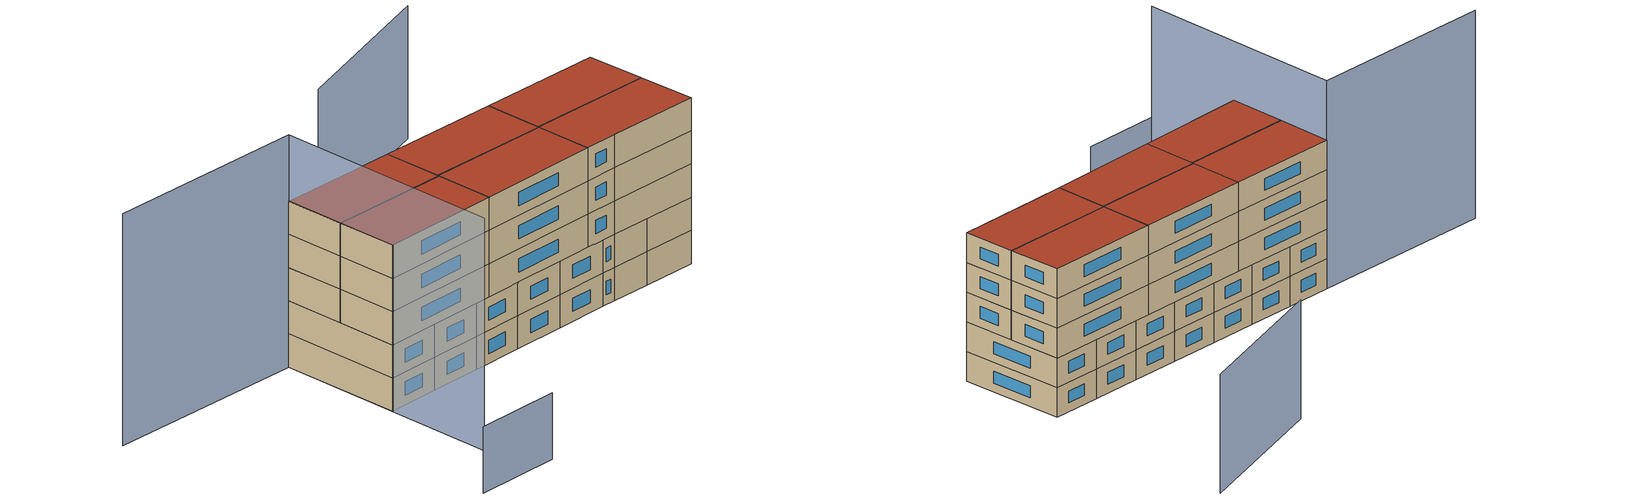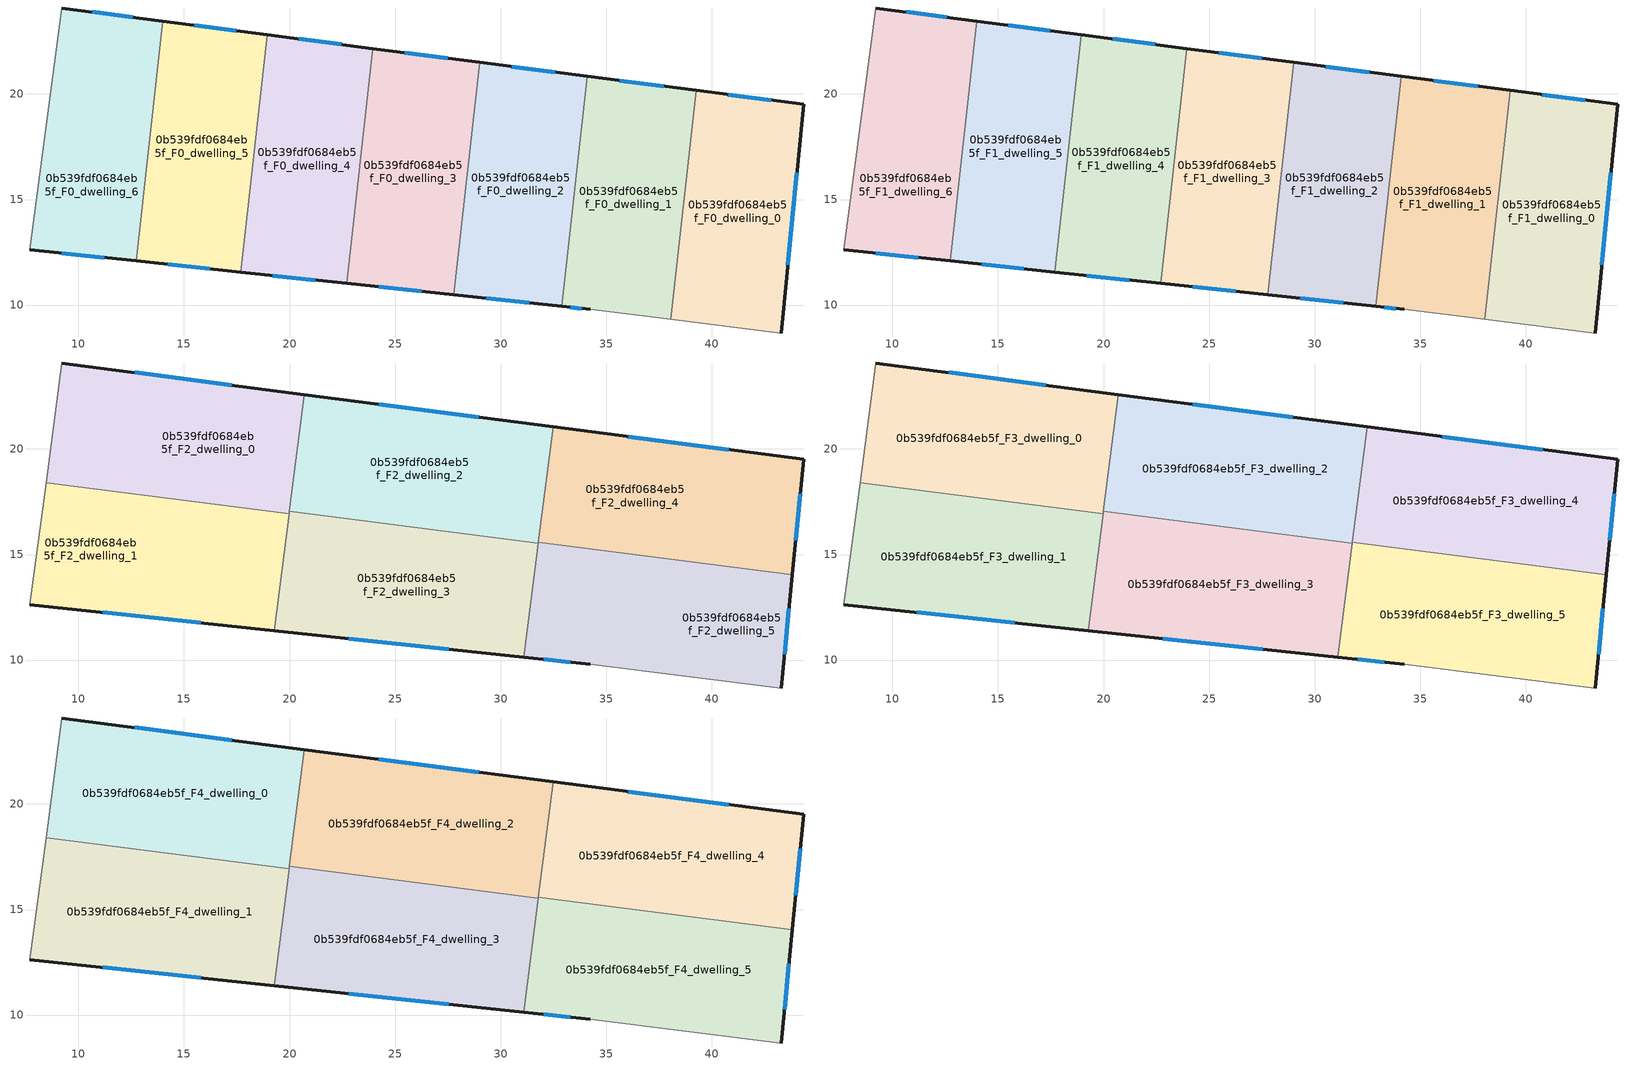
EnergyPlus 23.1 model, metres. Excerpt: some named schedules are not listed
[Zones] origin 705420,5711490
0b539fdf0684eb5f_F0_dwelling_0
 floor ground (EU_floor_Construction): 44.34,19.51 43.28,8.68 38.05,9.32 39.25,20.17 z0
 wall outside (EU_wall_Construction): 43.28,8.68 44.34,19.51 39.25,20.17 z0:3
 wall to 0b539fdf0684eb5f_F0_dwelling_1 (EU_wall_Construction): 39.25,20.17 38.05,9.32 z0:3
 wall adiabatic (EU_wall_Construction): 38.05,9.32 43.28,8.68 z0:3
 window (EU_Window_Construction): 42.82,19.71 40.78,19.97 / 43.6,11.92 44.03,16.27 z0.9:2.1
0b539fdf0684eb5f_F0_dwelling_1
 floor ground (EU_floor_Construction): 39.25,20.17 38.05,9.32 34.24,9.79 32.89,9.94 34.1,20.83 z0
 wall outside (EU_wall_Construction): 32.89,9.94 34.24,9.79 / 39.25,20.17 34.1,20.83 z0:3
 wall to 0b539fdf0684eb5f_F0_dwelling_2 (EU_wall_Construction): 34.1,20.83 32.89,9.94 z0:3
 wall adiabatic (EU_wall_Construction): 34.24,9.79 38.05,9.32 z0:3
 window (EU_Window_Construction): 33.3,9.89 33.84,9.84 / 37.71,20.37 35.64,20.64 z0.9:2.1
0b539fdf0684eb5f_F0_dwelling_2
 floor ground (EU_floor_Construction): 34.1,20.83 32.89,9.94 27.78,10.48 29,21.5 z0
 wall outside (EU_wall_Construction): 34.1,20.83 29,21.5 / 27.78,10.48 32.89,9.94 z0:3
 wall to 0b539fdf0684eb5f_F0_dwelling_3 (EU_wall_Construction): 29,21.5 27.78,10.48 z0:3
 window (EU_Window_Construction): 32.58,21.03 30.53,21.3 / 29.31,10.32 31.36,10.1 z0.9:2.1
0b539fdf0684eb5f_F0_dwelling_3
 floor ground (EU_floor_Construction): 29,21.5 27.78,10.48 22.71,11.02 23.94,22.15 z0
 wall outside (EU_wall_Construction): 22.71,11.02 27.78,10.48 / 29,21.5 23.94,22.15 z0:3
 wall to 0b539fdf0684eb5f_F0_dwelling_4 (EU_wall_Construction): 23.94,22.15 22.71,11.02 z0:3
 window (EU_Window_Construction): 24.23,10.86 26.26,10.64 / 27.49,21.69 25.46,21.95 z0.9:2.1
0b539fdf0684eb5f_F0_dwelling_4
 floor ground (EU_floor_Construction): 23.94,22.15 22.71,11.02 17.7,11.56 18.94,22.8 z0
 wall outside (EU_wall_Construction): 23.94,22.15 18.94,22.8 / 17.7,11.56 22.71,11.02 z0:3
 wall to 0b539fdf0684eb5f_F0_dwelling_5 (EU_wall_Construction): 18.94,22.8 17.7,11.56 z0:3
 window (EU_Window_Construction): 22.45,22.34 20.44,22.61 / 19.2,11.4 21.21,11.18 z0.9:2.1
0b539fdf0684eb5f_F0_dwelling_5
 floor ground (EU_floor_Construction): 18.94,22.8 17.7,11.56 12.74,12.09 14,23.45 z0
 wall outside (EU_wall_Construction): 18.94,22.8 14,23.45 / 12.74,12.09 17.7,11.56 z0:3
 wall to 0b539fdf0684eb5f_F0_dwelling_6 (EU_wall_Construction): 14,23.45 12.74,12.09 z0:3
 window (EU_Window_Construction): 17.46,22.99 15.48,23.25 / 14.22,11.93 16.21,11.72 z0.9:2.1
0b539fdf0684eb5f_F0_dwelling_6
 floor ground (EU_floor_Construction): 14,23.45 12.74,12.09 7.7,12.63 9.22,24.07 z0
 wall outside (EU_wall_Construction): 14,23.45 9.22,24.07 / 7.7,12.63 12.74,12.09 z0:3
 wall adiabatic (EU_wall_Construction): 9.22,24.07 7.7,12.63 z0:3
 window (EU_Window_Construction): 12.57,23.63 10.65,23.88 / 9.21,12.47 11.23,12.25 z0.9:2.1
0b539fdf0684eb5f_F1_dwelling_0
 floor to 0b539fdf0684eb5f_F0_dwelling_0 (EU_floor_Construction): 44.34,19.51 43.28,8.68 38.05,9.32 39.25,20.17 z3
 wall outside (EU_wall_Construction): 43.28,8.68 44.34,19.51 39.25,20.17 z3:6
 wall to 0b539fdf0684eb5f_F1_dwelling_1 (EU_wall_Construction): 39.25,20.17 38.05,9.32 z3:6
 wall adiabatic (EU_wall_Construction): 38.05,9.32 43.28,8.68 z3:6
 window (EU_Window_Construction): 42.82,19.71 40.78,19.97 / 43.6,11.92 44.03,16.27 z3.9:5.1
0b539fdf0684eb5f_F1_dwelling_1
 floor to 0b539fdf0684eb5f_F0_dwelling_1 (EU_floor_Construction): 39.25,20.17 38.05,9.32 34.24,9.79 32.89,9.94 34.1,20.83 z3
 wall outside (EU_wall_Construction): 32.89,9.94 34.24,9.79 / 39.25,20.17 34.1,20.83 z3:6
 wall to 0b539fdf0684eb5f_F1_dwelling_2 (EU_wall_Construction): 34.1,20.83 32.89,9.94 z3:6
 wall adiabatic (EU_wall_Construction): 34.24,9.79 38.05,9.32 z3:6
 window (EU_Window_Construction): 33.3,9.89 33.84,9.84 / 37.71,20.37 35.64,20.64 z3.9:5.1
0b539fdf0684eb5f_F1_dwelling_2
 floor to 0b539fdf0684eb5f_F0_dwelling_2 (EU_floor_Construction): 34.1,20.83 32.89,9.94 27.78,10.48 29,21.5 z3
 wall outside (EU_wall_Construction): 34.1,20.83 29,21.5 / 27.78,10.48 32.89,9.94 z3:6
 wall to 0b539fdf0684eb5f_F1_dwelling_3 (EU_wall_Construction): 29,21.5 27.78,10.48 z3:6
 window (EU_Window_Construction): 32.58,21.03 30.53,21.3 / 29.31,10.32 31.36,10.1 z3.9:5.1
0b539fdf0684eb5f_F1_dwelling_3
 floor to 0b539fdf0684eb5f_F0_dwelling_3 (EU_floor_Construction): 29,21.5 27.78,10.48 22.71,11.02 23.94,22.15 z3
 wall outside (EU_wall_Construction): 22.71,11.02 27.78,10.48 / 29,21.5 23.94,22.15 z3:6
 wall to 0b539fdf0684eb5f_F1_dwelling_4 (EU_wall_Construction): 23.94,22.15 22.71,11.02 z3:6
 window (EU_Window_Construction): 24.23,10.86 26.26,10.64 / 27.49,21.69 25.46,21.95 z3.9:5.1
0b539fdf0684eb5f_F1_dwelling_4
 floor to 0b539fdf0684eb5f_F0_dwelling_4 (EU_floor_Construction): 23.94,22.15 22.71,11.02 17.7,11.56 18.94,22.8 z3
 wall outside (EU_wall_Construction): 23.94,22.15 18.94,22.8 / 17.7,11.56 22.71,11.02 z3:6
 wall to 0b539fdf0684eb5f_F1_dwelling_5 (EU_wall_Construction): 18.94,22.8 17.7,11.56 z3:6
 window (EU_Window_Construction): 22.45,22.34 20.44,22.61 / 19.2,11.4 21.21,11.18 z3.9:5.1
0b539fdf0684eb5f_F1_dwelling_5
 floor to 0b539fdf0684eb5f_F0_dwelling_5 (EU_floor_Construction): 18.94,22.8 17.7,11.56 12.74,12.09 14,23.45 z3
 wall outside (EU_wall_Construction): 18.94,22.8 14,23.45 / 12.74,12.09 17.7,11.56 z3:6
 wall to 0b539fdf0684eb5f_F1_dwelling_6 (EU_wall_Construction): 14,23.45 12.74,12.09 z3:6
 window (EU_Window_Construction): 17.46,22.99 15.48,23.25 / 14.22,11.93 16.21,11.72 z3.9:5.1
0b539fdf0684eb5f_F1_dwelling_6
 floor to 0b539fdf0684eb5f_F0_dwelling_6 (EU_floor_Construction): 14,23.45 12.74,12.09 7.7,12.63 9.22,24.07 z3
 wall outside (EU_wall_Construction): 14,23.45 9.22,24.07 / 7.7,12.63 12.74,12.09 z3:6
 wall adiabatic (EU_wall_Construction): 9.22,24.07 7.7,12.63 z3:6
 window (EU_Window_Construction): 12.57,23.63 10.65,23.88 / 9.21,12.47 11.23,12.25 z3.9:5.1
0b539fdf0684eb5f_F2_dwelling_0
 floor to 0b539fdf0684eb5f_F1_dwelling_5 (EU_floor_Construction): 18.94,22.8 18.32,17.13 13.37,17.77 14,23.45 z6
 floor to 0b539fdf0684eb5f_F1_dwelling_6 (EU_floor_Construction): 14,23.45 13.37,17.77 8.47,18.4 9.22,24.07 z6
 floor to 0b539fdf0684eb5f_F1_dwelling_4 (EU_floor_Construction): 20.7,22.57 19.98,16.92 18.32,17.13 18.94,22.8 z6
 wall outside (EU_wall_Construction): 20.7,22.57 9.22,24.07 z6:9
 wall to 0b539fdf0684eb5f_F2_dwelling_1 (EU_wall_Construction): 8.47,18.4 19.98,16.92 z6:9
 wall adiabatic (EU_wall_Construction): 9.22,24.07 8.47,18.4 z6:9
 wall to 0b539fdf0684eb5f_F2_dwelling_2 (EU_wall_Construction): 19.99,17.04 20.7,22.57 z6:9
 wall to 0b539fdf0684eb5f_F2_dwelling_3 (EU_wall_Construction): 19.98,16.92 19.99,17.04 z6:9
 window (EU_Window_Construction): 17.27,23.02 12.66,23.62 z6.9:8.1
0b539fdf0684eb5f_F2_dwelling_1
 floor to 0b539fdf0684eb5f_F1_dwelling_6 (EU_floor_Construction): 13.37,17.77 12.74,12.09 7.7,12.63 8.47,18.4 z6
 floor to 0b539fdf0684eb5f_F1_dwelling_5 (EU_floor_Construction): 18.32,17.13 17.7,11.56 12.74,12.09 13.37,17.77 z6
 floor to 0b539fdf0684eb5f_F1_dwelling_4 (EU_floor_Construction): 19.98,16.92 19.27,11.39 17.7,11.56 18.32,17.13 z6
 wall outside (EU_wall_Construction): 7.7,12.63 19.27,11.39 z6:9
 wall adiabatic (EU_wall_Construction): 8.47,18.4 7.7,12.63 z6:9
 wall to 0b539fdf0684eb5f_F2_dwelling_3 (EU_wall_Construction): 19.26,11.39 19.98,16.92 z6:9
 window (EU_Window_Construction): 11.16,12.26 15.8,11.76 z6.9:8.1
0b539fdf0684eb5f_F2_dwelling_2
 floor to 0b539fdf0684eb5f_F1_dwelling_2 (EU_floor_Construction): 32.49,21.04 31.78,15.53 28.38,15.96 29,21.5 z6
 floor to 0b539fdf0684eb5f_F1_dwelling_3 (EU_floor_Construction): 29,21.5 28.38,15.96 23.33,16.61 23.94,22.15 z6
 floor to 0b539fdf0684eb5f_F1_dwelling_4 (EU_floor_Construction): 23.94,22.15 23.33,16.61 19.99,17.04 20.7,22.57 z6
 floor adiabatic (EU_floor_Construction): 32.49,21.04 23.94,22.15 20.7,22.57 z6
 wall outside (EU_wall_Construction): 32.49,21.04 20.7,22.57 z6:9
 wall to 0b539fdf0684eb5f_F2_dwelling_4 (EU_wall_Construction): 31.79,15.59 32.49,21.04 z6:9
 wall to 0b539fdf0684eb5f_F2_dwelling_3 (EU_wall_Construction): 19.99,17.04 31.78,15.53 z6:9
 wall to 0b539fdf0684eb5f_F2_dwelling_5 (EU_wall_Construction): 31.78,15.53 31.79,15.59 z6:9
 window (EU_Window_Construction): 28.96,21.5 24.23,22.11 z6.9:8.1
0b539fdf0684eb5f_F2_dwelling_3
 floor to 0b539fdf0684eb5f_F1_dwelling_3 (EU_floor_Construction): 28.38,15.96 27.78,10.48 22.71,11.02 23.33,16.61 z6
 floor to 0b539fdf0684eb5f_F1_dwelling_4 (EU_floor_Construction): 23.33,16.61 22.71,11.02 19.27,11.39 19.99,17.04 z6
 floor to 0b539fdf0684eb5f_F1_dwelling_2 (EU_floor_Construction): 31.78,15.53 31.09,10.13 27.78,10.48 28.38,15.96 z6
 wall outside (EU_wall_Construction): 19.27,11.39 31.09,10.13 z6:9
 wall to 0b539fdf0684eb5f_F2_dwelling_5 (EU_wall_Construction): 31.09,10.13 31.78,15.53 z6:9
 window (EU_Window_Construction): 22.8,11.01 27.55,10.51 z6.9:8.1
0b539fdf0684eb5f_F2_dwelling_4
 floor to 0b539fdf0684eb5f_F1_dwelling_0 (EU_floor_Construction): 44.34,19.51 43.81,14.04 38.64,14.7 39.25,20.17 z6
 floor to 0b539fdf0684eb5f_F1_dwelling_1 (EU_floor_Construction): 39.25,20.17 38.64,14.7 33.5,15.37 34.1,20.83 z6
 floor to 0b539fdf0684eb5f_F1_dwelling_2 (EU_floor_Construction): 34.1,20.83 33.5,15.37 31.79,15.59 32.49,21.04 z6
 wall outside (EU_wall_Construction): 43.81,14.04 44.34,19.51 32.49,21.04 z6:9
 wall to 0b539fdf0684eb5f_F2_dwelling_5 (EU_wall_Construction): 31.79,15.59 43.81,14.04 z6:9
 window (EU_Window_Construction): 40.8,19.97 36.04,20.59 / 43.97,15.68 44.18,17.87 z6.9:8.1
0b539fdf0684eb5f_F2_dwelling_5
 floor to 0b539fdf0684eb5f_F1_dwelling_1 (EU_floor_Construction): 38.64,14.7 38.05,9.32 34.24,9.79 32.89,9.94 33.5,15.37 z6
 floor to 0b539fdf0684eb5f_F1_dwelling_0 (EU_floor_Construction): 43.81,14.04 43.28,8.68 38.05,9.32 38.64,14.7 z6
 floor to 0b539fdf0684eb5f_F1_dwelling_2 (EU_floor_Construction): 33.5,15.37 32.89,9.94 31.09,10.13 31.79,15.59 z6
 wall outside (EU_wall_Construction): 43.28,8.68 43.81,14.04 / 31.09,10.13 34.24,9.79 z6:9
 wall adiabatic (EU_wall_Construction): 34.24,9.79 43.28,8.68 z6:9
 window (EU_Window_Construction): 43.44,10.28 43.65,12.43 / 32.03,10.03 33.3,9.89 z6.9:8.1
0b539fdf0684eb5f_F3_dwelling_0
 floor to 0b539fdf0684eb5f_F2_dwelling_0 (EU_floor_Construction): 20.7,22.57 19.98,16.92 8.47,18.4 9.22,24.07 z9
 wall outside (EU_wall_Construction): 20.7,22.57 9.22,24.07 z9:12
 wall to 0b539fdf0684eb5f_F3_dwelling_1 (EU_wall_Construction): 8.47,18.4 19.98,16.92 z9:12
 wall adiabatic (EU_wall_Construction): 9.22,24.07 8.47,18.4 z9:12
 wall to 0b539fdf0684eb5f_F3_dwelling_2 (EU_wall_Construction): 19.99,17.04 20.7,22.57 z9:12
 wall to 0b539fdf0684eb5f_F3_dwelling_3 (EU_wall_Construction): 19.98,16.92 19.99,17.04 z9:12
 window (EU_Window_Construction): 17.27,23.02 12.66,23.62 z9.9:11.1
0b539fdf0684eb5f_F3_dwelling_1
 floor to 0b539fdf0684eb5f_F2_dwelling_1 (EU_floor_Construction): 19.98,16.92 19.27,11.39 7.7,12.63 8.47,18.4 z9
 wall outside (EU_wall_Construction): 7.7,12.63 19.27,11.39 z9:12
 wall adiabatic (EU_wall_Construction): 8.47,18.4 7.7,12.63 z9:12
 wall to 0b539fdf0684eb5f_F3_dwelling_3 (EU_wall_Construction): 19.26,11.39 19.98,16.92 z9:12
 window (EU_Window_Construction): 11.16,12.26 15.8,11.76 z9.9:11.1
0b539fdf0684eb5f_F3_dwelling_2
 floor to 0b539fdf0684eb5f_F2_dwelling_2 (EU_floor_Construction): 32.49,21.04 31.78,15.53 19.99,17.04 20.7,22.57 z9
 wall outside (EU_wall_Construction): 32.49,21.04 20.7,22.57 z9:12
 wall to 0b539fdf0684eb5f_F3_dwelling_4 (EU_wall_Construction): 31.79,15.59 32.49,21.04 z9:12
 wall to 0b539fdf0684eb5f_F3_dwelling_3 (EU_wall_Construction): 19.99,17.04 31.78,15.53 z9:12
 wall to 0b539fdf0684eb5f_F3_dwelling_5 (EU_wall_Construction): 31.78,15.53 31.79,15.59 z9:12
 window (EU_Window_Construction): 28.96,21.5 24.23,22.11 z9.9:11.1
0b539fdf0684eb5f_F3_dwelling_3
 floor to 0b539fdf0684eb5f_F2_dwelling_3 (EU_floor_Construction): 31.78,15.53 31.09,10.13 19.27,11.39 19.99,17.04 z9
 wall outside (EU_wall_Construction): 19.27,11.39 31.09,10.13 z9:12
 wall to 0b539fdf0684eb5f_F3_dwelling_5 (EU_wall_Construction): 31.09,10.13 31.78,15.53 z9:12
 window (EU_Window_Construction): 22.8,11.01 27.55,10.51 z9.9:11.1
0b539fdf0684eb5f_F3_dwelling_4
 floor to 0b539fdf0684eb5f_F2_dwelling_4 (EU_floor_Construction): 44.34,19.51 43.81,14.04 31.79,15.59 32.49,21.04 z9
 wall outside (EU_wall_Construction): 43.81,14.04 44.34,19.51 32.49,21.04 z9:12
 wall to 0b539fdf0684eb5f_F3_dwelling_5 (EU_wall_Construction): 31.79,15.59 43.81,14.04 z9:12
 window (EU_Window_Construction): 40.8,19.97 36.04,20.59 / 43.97,15.68 44.18,17.87 z9.9:11.1
0b539fdf0684eb5f_F3_dwelling_5
 floor to 0b539fdf0684eb5f_F2_dwelling_5 (EU_floor_Construction): 43.81,14.04 43.28,8.68 34.24,9.79 31.09,10.13 31.79,15.59 z9
 wall outside (EU_wall_Construction): 43.28,8.68 43.81,14.04 / 31.09,10.13 34.24,9.79 z9:12
 wall adiabatic (EU_wall_Construction): 34.24,9.79 43.28,8.68 z9:12
 window (EU_Window_Construction): 43.44,10.28 43.65,12.43 / 32.03,10.03 33.3,9.89 z9.9:11.1
0b539fdf0684eb5f_F4_dwelling_0
 floor to 0b539fdf0684eb5f_F3_dwelling_0 (EU_floor_Construction): 20.7,22.57 19.98,16.92 8.47,18.4 9.22,24.07 z12
 wall outside (EU_wall_Construction): 20.7,22.57 9.22,24.07 z12:15
 wall to 0b539fdf0684eb5f_F4_dwelling_1 (EU_wall_Construction): 8.47,18.4 19.98,16.92 z12:15
 wall adiabatic (EU_wall_Construction): 9.22,24.07 8.47,18.4 z12:15
 wall to 0b539fdf0684eb5f_F4_dwelling_2 (EU_wall_Construction): 19.99,17.04 20.7,22.57 z12:15
 wall to 0b539fdf0684eb5f_F4_dwelling_3 (EU_wall_Construction): 19.98,16.92 19.99,17.04 z12:15
 window (EU_Window_Construction): 17.27,23.02 12.66,23.62 z12.9:14.1
 roof outside (EU_roof_Construction): 19.98,16.92 20.7,22.57 9.22,24.07 8.47,18.4 z15
0b539fdf0684eb5f_F4_dwelling_1
 floor to 0b539fdf0684eb5f_F3_dwelling_1 (EU_floor_Construction): 19.98,16.92 19.27,11.39 7.7,12.63 8.47,18.4 z12
 wall outside (EU_wall_Construction): 7.7,12.63 19.27,11.39 z12:15
 wall adiabatic (EU_wall_Construction): 8.47,18.4 7.7,12.63 z12:15
 wall to 0b539fdf0684eb5f_F4_dwelling_3 (EU_wall_Construction): 19.26,11.39 19.98,16.92 z12:15
 window (EU_Window_Construction): 11.16,12.26 15.8,11.76 z12.9:14.1
 roof outside (EU_roof_Construction): 19.27,11.39 19.98,16.92 8.47,18.4 7.7,12.63 z15
0b539fdf0684eb5f_F4_dwelling_2
 floor to 0b539fdf0684eb5f_F3_dwelling_2 (EU_floor_Construction): 32.49,21.04 31.78,15.53 19.99,17.04 20.7,22.57 z12
 wall outside (EU_wall_Construction): 32.49,21.04 20.7,22.57 z12:15
 wall to 0b539fdf0684eb5f_F4_dwelling_4 (EU_wall_Construction): 31.79,15.59 32.49,21.04 z12:15
 wall to 0b539fdf0684eb5f_F4_dwelling_3 (EU_wall_Construction): 19.99,17.04 31.78,15.53 z12:15
 wall to 0b539fdf0684eb5f_F4_dwelling_5 (EU_wall_Construction): 31.78,15.53 31.79,15.59 z12:15
 window (EU_Window_Construction): 28.96,21.5 24.23,22.11 z12.9:14.1
 roof outside (EU_roof_Construction): 31.78,15.53 32.49,21.04 20.7,22.57 19.99,17.04 z15
0b539fdf0684eb5f_F4_dwelling_3
 floor to 0b539fdf0684eb5f_F3_dwelling_3 (EU_floor_Construction): 31.78,15.53 31.09,10.13 19.27,11.39 19.99,17.04 z12
 wall outside (EU_wall_Construction): 19.27,11.39 31.09,10.13 z12:15
 wall to 0b539fdf0684eb5f_F4_dwelling_5 (EU_wall_Construction): 31.09,10.13 31.78,15.53 z12:15
 window (EU_Window_Construction): 22.8,11.01 27.55,10.51 z12.9:14.1
 roof outside (EU_roof_Construction): 31.09,10.13 31.78,15.53 19.99,17.04 19.27,11.39 z15
0b539fdf0684eb5f_F4_dwelling_4
 floor to 0b539fdf0684eb5f_F3_dwelling_4 (EU_floor_Construction): 44.34,19.51 43.81,14.04 31.79,15.59 32.49,21.04 z12
 wall outside (EU_wall_Construction): 43.81,14.04 44.34,19.51 32.49,21.04 z12:15
 wall to 0b539fdf0684eb5f_F4_dwelling_5 (EU_wall_Construction): 31.79,15.59 43.81,14.04 z12:15
 window (EU_Window_Construction): 40.8,19.97 36.04,20.59 / 43.97,15.68 44.18,17.87 z12.9:14.1
 roof outside (EU_roof_Construction): 43.81,14.04 44.34,19.51 32.49,21.04 31.79,15.59 z15
0b539fdf0684eb5f_F4_dwelling_5
 floor to 0b539fdf0684eb5f_F3_dwelling_5 (EU_floor_Construction): 43.81,14.04 43.28,8.68 34.24,9.79 31.09,10.13 31.79,15.59 z12
 wall outside (EU_wall_Construction): 43.28,8.68 43.81,14.04 / 31.09,10.13 34.24,9.79 z12:15
 wall adiabatic (EU_wall_Construction): 34.24,9.79 43.28,8.68 z12:15
 window (EU_Window_Construction): 43.44,10.28 43.65,12.43 / 32.03,10.03 33.3,9.89 z12.9:14.1
 roof outside (EU_roof_Construction): 43.28,8.68 43.81,14.04 31.79,15.59 31.09,10.13 34.24,9.79 z15
shading: 34.23,9.8 43.28,8.68 z0:15; 47.94,40.31 31.65,37.42 z0:12; 0.17,-1.85 8.34,-2.83 z0:6; -10.08,26.62 9.22,24.07 / 9.22,24.07 6.37,2.53 z0:21
[Building]
EU S2 Campaign: North Axis=0; Terrain=City; Solar Distribution=FullExterior
[Site:Location]
London: Latitude=51.5; Longitude=-0.5; Time Zone=0; Elevation=25
[SizingPeriod:WeatherFileDays]
AnnualSizingPeriod: Begin Month=1; Begin Day of Month=1; End Month=12; End Day of Month=31; Day of Week for Start Day=Monday; Use Weather File Daylight Saving Period=No; Use Weather File Rain and Snow Indicators=No
[MATERIAL]
EU_InternalMass_Material: Roughness=MediumRough; Thickness=0.1; Conductivity=1; Density=1800; Specific Heat=900; Thermal Absorptance=0.9; Solar Absorptance=0.7; Visible Absorptance=0.7
[MATERIAL:NOMASS] Roughness=MediumRough; Thermal Absorptance=0.9; Solar Absorptance=0.7; Visible Absorptance=0.7
Name | Thermal Resistance
EU_wall_NoMass | 1.04674
EU_roof_NoMass | 4.32442
EU_floor_NoMass | 2.04616
[WINDOWMATERIAL:SIMPLEGLAZINGSYSTEM]
EU_Window_SimpleGlazing: UFactor=4.25843; Solar Heat Gain Coefficient=0.85; Visible Transmittance=0.85
[CONSTRUCTION]
EU_wall_Construction: EU_wall_NoMass
EU_roof_Construction: EU_roof_NoMass
EU_floor_Construction: EU_floor_NoMass
EU_Window_Construction: EU_Window_SimpleGlazing
EU_InternalMass_Construction: EU_InternalMass_Material
[ZONE] Type=1; Multiplier=1; Ceiling Height=autocalculate; Floor Area=autocalculate; Part of Total Floor Area=Yes
Name | Volume
0b539fdf0684eb5f_F0_dwelling_0; 0b539fdf0684eb5f_F1_dwelling_0 | 170.183
0b539fdf0684eb5f_F2_dwelling_0; 0b539fdf0684eb5f_F3_dwelling_0; 0b539fdf0684eb5f_F4_dwelling_0 | 198.545
0b539fdf0684eb5f_F0_dwelling_1; 0b539fdf0684eb5f_F1_dwelling_1 | 170.161
0b539fdf0684eb5f_F2_dwelling_1; 0b539fdf0684eb5f_F3_dwelling_1; 0b539fdf0684eb5f_F4_dwelling_1 | 198.56
0b539fdf0684eb5f_F0_dwelling_2; 0b539fdf0684eb5f_F1_dwelling_2 | 170.205
0b539fdf0684eb5f_F2_dwelling_2; 0b539fdf0684eb5f_F3_dwelling_2; 0b539fdf0684eb5f_F4_dwelling_2 | 198.598
0b539fdf0684eb5f_F0_dwelling_3; 0b539fdf0684eb5f_F1_dwelling_3 | 170.179
0b539fdf0684eb5f_F2_dwelling_3; 0b539fdf0684eb5f_F3_dwelling_3; 0b539fdf0684eb5f_F4_dwelling_3 | 198.543
0b539fdf0684eb5f_F0_dwelling_4; 0b539fdf0684eb5f_F1_dwelling_4 | 170.185
0b539fdf0684eb5f_F2_dwelling_4; 0b539fdf0684eb5f_F3_dwelling_4; 0b539fdf0684eb5f_F4_dwelling_4 | 198.565
0b539fdf0684eb5f_F0_dwelling_5; 0b539fdf0684eb5f_F1_dwelling_5 | 170.177
0b539fdf0684eb5f_F2_dwelling_5; 0b539fdf0684eb5f_F3_dwelling_5; 0b539fdf0684eb5f_F4_dwelling_5 | 198.544
0b539fdf0684eb5f_F0_dwelling_6; 0b539fdf0684eb5f_F1_dwelling_6 | 170.194
[INTERNALMASS] Construction=EU_InternalMass_Construction
Name | Zone or ZoneList | Surface Area
0b539fdf0684eb5f_F0_dwelling_0_EU_InternalMass | 0b539fdf0684eb5f_F0_dwelling_0 | 56.7273
0b539fdf0684eb5f_F0_dwelling_1_EU_InternalMass | 0b539fdf0684eb5f_F0_dwelling_1 | 56.7205
0b539fdf0684eb5f_F0_dwelling_2_EU_InternalMass | 0b539fdf0684eb5f_F0_dwelling_2 | 56.7352
0b539fdf0684eb5f_F0_dwelling_3_EU_InternalMass | 0b539fdf0684eb5f_F0_dwelling_3 | 56.7263
0b539fdf0684eb5f_F0_dwelling_4_EU_InternalMass | 0b539fdf0684eb5f_F0_dwelling_4 | 56.7286
0b539fdf0684eb5f_F0_dwelling_5_EU_InternalMass | 0b539fdf0684eb5f_F0_dwelling_5 | 56.7257
0b539fdf0684eb5f_F0_dwelling_6_EU_InternalMass | 0b539fdf0684eb5f_F0_dwelling_6 | 56.7312
0b539fdf0684eb5f_F1_dwelling_0_EU_InternalMass | 0b539fdf0684eb5f_F1_dwelling_0 | 56.7273
0b539fdf0684eb5f_F1_dwelling_1_EU_InternalMass | 0b539fdf0684eb5f_F1_dwelling_1 | 56.7205
0b539fdf0684eb5f_F1_dwelling_2_EU_InternalMass | 0b539fdf0684eb5f_F1_dwelling_2 | 56.7352
0b539fdf0684eb5f_F1_dwelling_3_EU_InternalMass | 0b539fdf0684eb5f_F1_dwelling_3 | 56.7263
0b539fdf0684eb5f_F1_dwelling_4_EU_InternalMass | 0b539fdf0684eb5f_F1_dwelling_4 | 56.7286
0b539fdf0684eb5f_F1_dwelling_5_EU_InternalMass | 0b539fdf0684eb5f_F1_dwelling_5 | 56.7257
0b539fdf0684eb5f_F1_dwelling_6_EU_InternalMass | 0b539fdf0684eb5f_F1_dwelling_6 | 56.7312
0b539fdf0684eb5f_F2_dwelling_0_EU_InternalMass | 0b539fdf0684eb5f_F2_dwelling_0 | 66.1817
0b539fdf0684eb5f_F2_dwelling_1_EU_InternalMass | 0b539fdf0684eb5f_F2_dwelling_1 | 66.1867
0b539fdf0684eb5f_F2_dwelling_2_EU_InternalMass | 0b539fdf0684eb5f_F2_dwelling_2 | 66.1814
0b539fdf0684eb5f_F2_dwelling_3_EU_InternalMass | 0b539fdf0684eb5f_F2_dwelling_3 | 66.181
0b539fdf0684eb5f_F2_dwelling_4_EU_InternalMass | 0b539fdf0684eb5f_F2_dwelling_4 | 66.1883
0b539fdf0684eb5f_F2_dwelling_5_EU_InternalMass | 0b539fdf0684eb5f_F2_dwelling_5 | 66.1814
0b539fdf0684eb5f_F3_dwelling_0_EU_InternalMass | 0b539fdf0684eb5f_F3_dwelling_0 | 66.1817
0b539fdf0684eb5f_F3_dwelling_1_EU_InternalMass | 0b539fdf0684eb5f_F3_dwelling_1 | 66.1867
0b539fdf0684eb5f_F3_dwelling_2_EU_InternalMass | 0b539fdf0684eb5f_F3_dwelling_2 | 66.1814
0b539fdf0684eb5f_F3_dwelling_3_EU_InternalMass | 0b539fdf0684eb5f_F3_dwelling_3 | 66.181
0b539fdf0684eb5f_F3_dwelling_4_EU_InternalMass | 0b539fdf0684eb5f_F3_dwelling_4 | 66.1883
0b539fdf0684eb5f_F3_dwelling_5_EU_InternalMass | 0b539fdf0684eb5f_F3_dwelling_5 | 66.1814
0b539fdf0684eb5f_F4_dwelling_0_EU_InternalMass | 0b539fdf0684eb5f_F4_dwelling_0 | 66.1817
0b539fdf0684eb5f_F4_dwelling_1_EU_InternalMass | 0b539fdf0684eb5f_F4_dwelling_1 | 66.1867
0b539fdf0684eb5f_F4_dwelling_2_EU_InternalMass | 0b539fdf0684eb5f_F4_dwelling_2 | 66.1814
0b539fdf0684eb5f_F4_dwelling_3_EU_InternalMass | 0b539fdf0684eb5f_F4_dwelling_3 | 66.181
0b539fdf0684eb5f_F4_dwelling_4_EU_InternalMass | 0b539fdf0684eb5f_F4_dwelling_4 | 66.1883
0b539fdf0684eb5f_F4_dwelling_5_EU_InternalMass | 0b539fdf0684eb5f_F4_dwelling_5 | 66.1814
[OTHEREQUIPMENT] Fuel Type=Electricity; Design Level Calculation Method=Watts/Area; Power per Zone Floor Area=1; Fraction Latent=0; Fraction Radiant=0; Fraction Lost=0; Carbon Dioxide Generation Rate=0; EndUse Subcategory=EU_Step8_InternalGains
Name | Zone or ZoneList or Space or SpaceList | Schedule
EU_Step8_InternalGain_0b539fdf0684eb5f_F0_dwelling_0_f000 | 0b539fdf0684eb5f_F0_dwelling_0 | EU_Step8_GainSchedule_0b539fdf0684eb5f_F0_dwelling_0_f000
EU_Step8_InternalGain_0b539fdf0684eb5f_F0_dwelling_1_f000 | 0b539fdf0684eb5f_F0_dwelling_1 | EU_Step8_GainSchedule_0b539fdf0684eb5f_F0_dwelling_1_f000
EU_Step8_InternalGain_0b539fdf0684eb5f_F0_dwelling_2_f000 | 0b539fdf0684eb5f_F0_dwelling_2 | EU_Step8_GainSchedule_0b539fdf0684eb5f_F0_dwelling_2_f000
EU_Step8_InternalGain_0b539fdf0684eb5f_F0_dwelling_3_f000 | 0b539fdf0684eb5f_F0_dwelling_3 | EU_Step8_GainSchedule_0b539fdf0684eb5f_F0_dwelling_3_f000
EU_Step8_InternalGain_0b539fdf0684eb5f_F0_dwelling_4_f000 | 0b539fdf0684eb5f_F0_dwelling_4 | EU_Step8_GainSchedule_0b539fdf0684eb5f_F0_dwelling_4_f000
EU_Step8_InternalGain_0b539fdf0684eb5f_F0_dwelling_5_f000 | 0b539fdf0684eb5f_F0_dwelling_5 | EU_Step8_GainSchedule_0b539fdf0684eb5f_F0_dwelling_5_f000
EU_Step8_InternalGain_0b539fdf0684eb5f_F0_dwelling_6_f000 | 0b539fdf0684eb5f_F0_dwelling_6 | EU_Step8_GainSchedule_0b539fdf0684eb5f_F0_dwelling_6_f000
EU_Step8_InternalGain_0b539fdf0684eb5f_F1_dwelling_0_f000 | 0b539fdf0684eb5f_F1_dwelling_0 | EU_Step8_GainSchedule_0b539fdf0684eb5f_F1_dwelling_0_f000
EU_Step8_InternalGain_0b539fdf0684eb5f_F1_dwelling_1_f000 | 0b539fdf0684eb5f_F1_dwelling_1 | EU_Step8_GainSchedule_0b539fdf0684eb5f_F1_dwelling_1_f000
EU_Step8_InternalGain_0b539fdf0684eb5f_F1_dwelling_2_f000 | 0b539fdf0684eb5f_F1_dwelling_2 | EU_Step8_GainSchedule_0b539fdf0684eb5f_F1_dwelling_2_f000
EU_Step8_InternalGain_0b539fdf0684eb5f_F1_dwelling_3_f000 | 0b539fdf0684eb5f_F1_dwelling_3 | EU_Step8_GainSchedule_0b539fdf0684eb5f_F1_dwelling_3_f000
EU_Step8_InternalGain_0b539fdf0684eb5f_F1_dwelling_4_f000 | 0b539fdf0684eb5f_F1_dwelling_4 | EU_Step8_GainSchedule_0b539fdf0684eb5f_F1_dwelling_4_f000
EU_Step8_InternalGain_0b539fdf0684eb5f_F1_dwelling_5_f000 | 0b539fdf0684eb5f_F1_dwelling_5 | EU_Step8_GainSchedule_0b539fdf0684eb5f_F1_dwelling_5_f000
EU_Step8_InternalGain_0b539fdf0684eb5f_F1_dwelling_6_f000 | 0b539fdf0684eb5f_F1_dwelling_6 | EU_Step8_GainSchedule_0b539fdf0684eb5f_F1_dwelling_6_f000
EU_Step8_InternalGain_0b539fdf0684eb5f_F2_dwelling_0_f000 | 0b539fdf0684eb5f_F2_dwelling_0 | EU_Step8_GainSchedule_0b539fdf0684eb5f_F2_dwelling_0_f000
EU_Step8_InternalGain_0b539fdf0684eb5f_F2_dwelling_1_f000 | 0b539fdf0684eb5f_F2_dwelling_1 | EU_Step8_GainSchedule_0b539fdf0684eb5f_F2_dwelling_1_f000
EU_Step8_InternalGain_0b539fdf0684eb5f_F2_dwelling_2_f000 | 0b539fdf0684eb5f_F2_dwelling_2 | EU_Step8_GainSchedule_0b539fdf0684eb5f_F2_dwelling_2_f000
EU_Step8_InternalGain_0b539fdf0684eb5f_F2_dwelling_3_f000 | 0b539fdf0684eb5f_F2_dwelling_3 | EU_Step8_GainSchedule_0b539fdf0684eb5f_F2_dwelling_3_f000
EU_Step8_InternalGain_0b539fdf0684eb5f_F2_dwelling_4_f000 | 0b539fdf0684eb5f_F2_dwelling_4 | EU_Step8_GainSchedule_0b539fdf0684eb5f_F2_dwelling_4_f000
EU_Step8_InternalGain_0b539fdf0684eb5f_F2_dwelling_5_f000 | 0b539fdf0684eb5f_F2_dwelling_5 | EU_Step8_GainSchedule_0b539fdf0684eb5f_F2_dwelling_5_f000
EU_Step8_InternalGain_0b539fdf0684eb5f_F3_dwelling_0_f000 | 0b539fdf0684eb5f_F3_dwelling_0 | EU_Step8_GainSchedule_0b539fdf0684eb5f_F3_dwelling_0_f000
EU_Step8_InternalGain_0b539fdf0684eb5f_F3_dwelling_1_f000 | 0b539fdf0684eb5f_F3_dwelling_1 | EU_Step8_GainSchedule_0b539fdf0684eb5f_F3_dwelling_1_f000
EU_Step8_InternalGain_0b539fdf0684eb5f_F3_dwelling_2_f000 | 0b539fdf0684eb5f_F3_dwelling_2 | EU_Step8_GainSchedule_0b539fdf0684eb5f_F3_dwelling_2_f000
EU_Step8_InternalGain_0b539fdf0684eb5f_F3_dwelling_3_f000 | 0b539fdf0684eb5f_F3_dwelling_3 | EU_Step8_GainSchedule_0b539fdf0684eb5f_F3_dwelling_3_f000
EU_Step8_InternalGain_0b539fdf0684eb5f_F3_dwelling_4_f000 | 0b539fdf0684eb5f_F3_dwelling_4 | EU_Step8_GainSchedule_0b539fdf0684eb5f_F3_dwelling_4_f000
EU_Step8_InternalGain_0b539fdf0684eb5f_F3_dwelling_5_f000 | 0b539fdf0684eb5f_F3_dwelling_5 | EU_Step8_GainSchedule_0b539fdf0684eb5f_F3_dwelling_5_f000
EU_Step8_InternalGain_0b539fdf0684eb5f_F4_dwelling_0_f000 | 0b539fdf0684eb5f_F4_dwelling_0 | EU_Step8_GainSchedule_0b539fdf0684eb5f_F4_dwelling_0_f000
EU_Step8_InternalGain_0b539fdf0684eb5f_F4_dwelling_1_f000 | 0b539fdf0684eb5f_F4_dwelling_1 | EU_Step8_GainSchedule_0b539fdf0684eb5f_F4_dwelling_1_f000
EU_Step8_InternalGain_0b539fdf0684eb5f_F4_dwelling_2_f000 | 0b539fdf0684eb5f_F4_dwelling_2 | EU_Step8_GainSchedule_0b539fdf0684eb5f_F4_dwelling_2_f000
EU_Step8_InternalGain_0b539fdf0684eb5f_F4_dwelling_3_f000 | 0b539fdf0684eb5f_F4_dwelling_3 | EU_Step8_GainSchedule_0b539fdf0684eb5f_F4_dwelling_3_f000
EU_Step8_InternalGain_0b539fdf0684eb5f_F4_dwelling_4_f000 | 0b539fdf0684eb5f_F4_dwelling_4 | EU_Step8_GainSchedule_0b539fdf0684eb5f_F4_dwelling_4_f000
EU_Step8_InternalGain_0b539fdf0684eb5f_F4_dwelling_5_f000 | 0b539fdf0684eb5f_F4_dwelling_5 | EU_Step8_GainSchedule_0b539fdf0684eb5f_F4_dwelling_5_f000
[ZONEVENTILATION:DESIGNFLOWRATE] Schedule=EU_AlwaysOn; Design Flow Rate Calculation Method=AirChanges/Hour; Air Changes per Hour=0.488719; Ventilation Type=Natural; Fan Pressure Rise=0; Fan Total Efficiency=1; Constant Term Coefficient=1; Temperature Term Coefficient=0; Velocity Term Coefficient=0; Velocity Squared Term Coefficient=0; Minimum Indoor Temperature=-100; Maximum Indoor Temperature=100; Delta Temperature=-100; Minimum Outdoor Temperature=-100; Maximum Outdoor Temperature=100; Maximum Wind Speed=40
Name | Zone or ZoneList or Space or SpaceList
EU_ConstantAir_0b539fdf0684eb5f_F0_dwelling_0 | 0b539fdf0684eb5f_F0_dwelling_0
EU_ConstantAir_0b539fdf0684eb5f_F0_dwelling_1 | 0b539fdf0684eb5f_F0_dwelling_1
EU_ConstantAir_0b539fdf0684eb5f_F0_dwelling_2 | 0b539fdf0684eb5f_F0_dwelling_2
EU_ConstantAir_0b539fdf0684eb5f_F0_dwelling_3 | 0b539fdf0684eb5f_F0_dwelling_3
EU_ConstantAir_0b539fdf0684eb5f_F0_dwelling_4 | 0b539fdf0684eb5f_F0_dwelling_4
EU_ConstantAir_0b539fdf0684eb5f_F0_dwelling_5 | 0b539fdf0684eb5f_F0_dwelling_5
EU_ConstantAir_0b539fdf0684eb5f_F0_dwelling_6 | 0b539fdf0684eb5f_F0_dwelling_6
EU_ConstantAir_0b539fdf0684eb5f_F1_dwelling_0 | 0b539fdf0684eb5f_F1_dwelling_0
EU_ConstantAir_0b539fdf0684eb5f_F1_dwelling_1 | 0b539fdf0684eb5f_F1_dwelling_1
EU_ConstantAir_0b539fdf0684eb5f_F1_dwelling_2 | 0b539fdf0684eb5f_F1_dwelling_2
EU_ConstantAir_0b539fdf0684eb5f_F1_dwelling_3 | 0b539fdf0684eb5f_F1_dwelling_3
EU_ConstantAir_0b539fdf0684eb5f_F1_dwelling_4 | 0b539fdf0684eb5f_F1_dwelling_4
EU_ConstantAir_0b539fdf0684eb5f_F1_dwelling_5 | 0b539fdf0684eb5f_F1_dwelling_5
EU_ConstantAir_0b539fdf0684eb5f_F1_dwelling_6 | 0b539fdf0684eb5f_F1_dwelling_6
EU_ConstantAir_0b539fdf0684eb5f_F2_dwelling_0 | 0b539fdf0684eb5f_F2_dwelling_0
EU_ConstantAir_0b539fdf0684eb5f_F2_dwelling_1 | 0b539fdf0684eb5f_F2_dwelling_1
EU_ConstantAir_0b539fdf0684eb5f_F2_dwelling_2 | 0b539fdf0684eb5f_F2_dwelling_2
EU_ConstantAir_0b539fdf0684eb5f_F2_dwelling_3 | 0b539fdf0684eb5f_F2_dwelling_3
EU_ConstantAir_0b539fdf0684eb5f_F2_dwelling_4 | 0b539fdf0684eb5f_F2_dwelling_4
EU_ConstantAir_0b539fdf0684eb5f_F2_dwelling_5 | 0b539fdf0684eb5f_F2_dwelling_5
EU_ConstantAir_0b539fdf0684eb5f_F3_dwelling_0 | 0b539fdf0684eb5f_F3_dwelling_0
EU_ConstantAir_0b539fdf0684eb5f_F3_dwelling_1 | 0b539fdf0684eb5f_F3_dwelling_1
EU_ConstantAir_0b539fdf0684eb5f_F3_dwelling_2 | 0b539fdf0684eb5f_F3_dwelling_2
EU_ConstantAir_0b539fdf0684eb5f_F3_dwelling_3 | 0b539fdf0684eb5f_F3_dwelling_3
EU_ConstantAir_0b539fdf0684eb5f_F3_dwelling_4 | 0b539fdf0684eb5f_F3_dwelling_4
EU_ConstantAir_0b539fdf0684eb5f_F3_dwelling_5 | 0b539fdf0684eb5f_F3_dwelling_5
EU_ConstantAir_0b539fdf0684eb5f_F4_dwelling_0 | 0b539fdf0684eb5f_F4_dwelling_0
EU_ConstantAir_0b539fdf0684eb5f_F4_dwelling_1 | 0b539fdf0684eb5f_F4_dwelling_1
EU_ConstantAir_0b539fdf0684eb5f_F4_dwelling_2 | 0b539fdf0684eb5f_F4_dwelling_2
EU_ConstantAir_0b539fdf0684eb5f_F4_dwelling_3 | 0b539fdf0684eb5f_F4_dwelling_3
EU_ConstantAir_0b539fdf0684eb5f_F4_dwelling_4 | 0b539fdf0684eb5f_F4_dwelling_4
EU_ConstantAir_0b539fdf0684eb5f_F4_dwelling_5 | 0b539fdf0684eb5f_F4_dwelling_5
[HVACTEMPLATE:THERMOSTAT] Constant Heating Setpoint=20; Constant Cooling Setpoint=50
EU_HeatOnly_0b539fdf0684eb5f_F0_dwelling_0; EU_HeatOnly_0b539fdf0684eb5f_F0_dwelling_1; EU_HeatOnly_0b539fdf0684eb5f_F0_dwelling_2; EU_HeatOnly_0b539fdf0684eb5f_F0_dwelling_3; EU_HeatOnly_0b539fdf0684eb5f_F0_dwelling_4; EU_HeatOnly_0b539fdf0684eb5f_F0_dwelling_5; EU_HeatOnly_0b539fdf0684eb5f_F0_dwelling_6; EU_HeatOnly_0b539fdf0684eb5f_F1_dwelling_0; EU_HeatOnly_0b539fdf0684eb5f_F1_dwelling_1; EU_HeatOnly_0b539fdf0684eb5f_F1_dwelling_2; EU_HeatOnly_0b539fdf0684eb5f_F1_dwelling_3; EU_HeatOnly_0b539fdf0684eb5f_F1_dwelling_4; EU_HeatOnly_0b539fdf0684eb5f_F1_dwelling_5; EU_HeatOnly_0b539fdf0684eb5f_F1_dwelling_6; EU_HeatOnly_0b539fdf0684eb5f_F2_dwelling_0; EU_HeatOnly_0b539fdf0684eb5f_F2_dwelling_1; EU_HeatOnly_0b539fdf0684eb5f_F2_dwelling_2; EU_HeatOnly_0b539fdf0684eb5f_F2_dwelling_3; EU_HeatOnly_0b539fdf0684eb5f_F2_dwelling_4; EU_HeatOnly_0b539fdf0684eb5f_F2_dwelling_5; EU_HeatOnly_0b539fdf0684eb5f_F3_dwelling_0; EU_HeatOnly_0b539fdf0684eb5f_F3_dwelling_1; EU_HeatOnly_0b539fdf0684eb5f_F3_dwelling_2; EU_HeatOnly_0b539fdf0684eb5f_F3_dwelling_3; EU_HeatOnly_0b539fdf0684eb5f_F3_dwelling_4; EU_HeatOnly_0b539fdf0684eb5f_F3_dwelling_5; EU_HeatOnly_0b539fdf0684eb5f_F4_dwelling_0; EU_HeatOnly_0b539fdf0684eb5f_F4_dwelling_1; EU_HeatOnly_0b539fdf0684eb5f_F4_dwelling_2; EU_HeatOnly_0b539fdf0684eb5f_F4_dwelling_3; EU_HeatOnly_0b539fdf0684eb5f_F4_dwelling_4; EU_HeatOnly_0b539fdf0684eb5f_F4_dwelling_5
[HVACTEMPLATE:ZONE:IDEALLOADSAIRSYSTEM] System Availability Schedule=EU_AlwaysOn; Maximum Heating Supply Air Temperature=50; Minimum Cooling Supply Air Temperature=13; Maximum Heating Supply Air Humidity Ratio=0.0156; Minimum Cooling Supply Air Humidity Ratio=0.0077; Heating Limit=NoLimit; Cooling Limit=NoLimit; Heating Availability Schedule=EU_AlwaysOn; Cooling Availability Schedule=EU_CoolingOff; Dehumidification Control Type=ConstantSensibleHeatRatio; Cooling Sensible Heat Ratio=0.7; Dehumidification Setpoint=60; Humidification Control Type=None; Humidification Setpoint=30; Outdoor Air Method=None; Outdoor Air Flow Rate per Person=0.00944; Outdoor Air Flow Rate per Zone Floor Area=0; Outdoor Air Flow Rate per Zone=0; Demand Controlled Ventilation Type=None; Outdoor Air Economizer Type=NoEconomizer; Heat Recovery Type=None; Sensible Heat Recovery Effectiveness=0.7; Latent Heat Recovery Effectiveness=0.65
Name | Template Thermostat
0b539fdf0684eb5f_F0_dwelling_0 | EU_HeatOnly_0b539fdf0684eb5f_F0_dwelling_0
0b539fdf0684eb5f_F0_dwelling_1 | EU_HeatOnly_0b539fdf0684eb5f_F0_dwelling_1
0b539fdf0684eb5f_F0_dwelling_2 | EU_HeatOnly_0b539fdf0684eb5f_F0_dwelling_2
0b539fdf0684eb5f_F0_dwelling_3 | EU_HeatOnly_0b539fdf0684eb5f_F0_dwelling_3
0b539fdf0684eb5f_F0_dwelling_4 | EU_HeatOnly_0b539fdf0684eb5f_F0_dwelling_4
0b539fdf0684eb5f_F0_dwelling_5 | EU_HeatOnly_0b539fdf0684eb5f_F0_dwelling_5
0b539fdf0684eb5f_F0_dwelling_6 | EU_HeatOnly_0b539fdf0684eb5f_F0_dwelling_6
0b539fdf0684eb5f_F1_dwelling_0 | EU_HeatOnly_0b539fdf0684eb5f_F1_dwelling_0
0b539fdf0684eb5f_F1_dwelling_1 | EU_HeatOnly_0b539fdf0684eb5f_F1_dwelling_1
0b539fdf0684eb5f_F1_dwelling_2 | EU_HeatOnly_0b539fdf0684eb5f_F1_dwelling_2
0b539fdf0684eb5f_F1_dwelling_3 | EU_HeatOnly_0b539fdf0684eb5f_F1_dwelling_3
0b539fdf0684eb5f_F1_dwelling_4 | EU_HeatOnly_0b539fdf0684eb5f_F1_dwelling_4
0b539fdf0684eb5f_F1_dwelling_5 | EU_HeatOnly_0b539fdf0684eb5f_F1_dwelling_5
0b539fdf0684eb5f_F1_dwelling_6 | EU_HeatOnly_0b539fdf0684eb5f_F1_dwelling_6
0b539fdf0684eb5f_F2_dwelling_0 | EU_HeatOnly_0b539fdf0684eb5f_F2_dwelling_0
0b539fdf0684eb5f_F2_dwelling_1 | EU_HeatOnly_0b539fdf0684eb5f_F2_dwelling_1
0b539fdf0684eb5f_F2_dwelling_2 | EU_HeatOnly_0b539fdf0684eb5f_F2_dwelling_2
0b539fdf0684eb5f_F2_dwelling_3 | EU_HeatOnly_0b539fdf0684eb5f_F2_dwelling_3
0b539fdf0684eb5f_F2_dwelling_4 | EU_HeatOnly_0b539fdf0684eb5f_F2_dwelling_4
0b539fdf0684eb5f_F2_dwelling_5 | EU_HeatOnly_0b539fdf0684eb5f_F2_dwelling_5
0b539fdf0684eb5f_F3_dwelling_0 | EU_HeatOnly_0b539fdf0684eb5f_F3_dwelling_0
0b539fdf0684eb5f_F3_dwelling_1 | EU_HeatOnly_0b539fdf0684eb5f_F3_dwelling_1
0b539fdf0684eb5f_F3_dwelling_2 | EU_HeatOnly_0b539fdf0684eb5f_F3_dwelling_2
0b539fdf0684eb5f_F3_dwelling_3 | EU_HeatOnly_0b539fdf0684eb5f_F3_dwelling_3
0b539fdf0684eb5f_F3_dwelling_4 | EU_HeatOnly_0b539fdf0684eb5f_F3_dwelling_4
0b539fdf0684eb5f_F3_dwelling_5 | EU_HeatOnly_0b539fdf0684eb5f_F3_dwelling_5
0b539fdf0684eb5f_F4_dwelling_0 | EU_HeatOnly_0b539fdf0684eb5f_F4_dwelling_0
0b539fdf0684eb5f_F4_dwelling_1 | EU_HeatOnly_0b539fdf0684eb5f_F4_dwelling_1
0b539fdf0684eb5f_F4_dwelling_2 | EU_HeatOnly_0b539fdf0684eb5f_F4_dwelling_2
0b539fdf0684eb5f_F4_dwelling_3 | EU_HeatOnly_0b539fdf0684eb5f_F4_dwelling_3
0b539fdf0684eb5f_F4_dwelling_4 | EU_HeatOnly_0b539fdf0684eb5f_F4_dwelling_4
0b539fdf0684eb5f_F4_dwelling_5 | EU_HeatOnly_0b539fdf0684eb5f_F4_dwelling_5
[SIZING:ZONE] Zone Cooling Design Supply Air Temperature Input Method=SupplyAirTemperature; Zone Cooling Design Supply Air Temperature=13; Zone Heating Design Supply Air Temperature Input Method=SupplyAirTemperature; Zone Heating Design Supply Air Temperature=50; Zone Cooling Design Supply Air Humidity Ratio=0.008; Zone Heating Design Supply Air Humidity Ratio=0.008; Cooling Design Air Flow Method=DesignDay; Cooling Design Air Flow Rate=0; Cooling Minimum Air Flow per Zone Floor Area=0.000762; Cooling Minimum Air Flow=0; Cooling Minimum Air Flow Fraction=0.2; Heating Design Air Flow Method=DesignDay; Heating Design Air Flow Rate=0; Heating Maximum Air Flow per Zone Floor Area=0.002032; Heating Maximum Air Flow=0.141576; Heating Maximum Air Flow Fraction=0.3; Account for Dedicated Outdoor Air System=No; Dedicated Outdoor Air System Control Strategy=NeutralSupplyAir; Dedicated Outdoor Air Low Setpoint Temperature for Design=autosize; Dedicated Outdoor Air High Setpoint Temperature for Design=autosize; Zone Load Sizing Method=Sensible Load Only No Latent Load; Zone Latent Cooling Design Supply Air Humidity Ratio Input Method=HumidityRatioDifference; Zone Cooling Design Supply Air Humidity Ratio Difference=0.005; Zone Latent Heating Design Supply Air Humidity Ratio Input Method=HumidityRatioDifference; Zone Humidification Design Supply Air Humidity Ratio Difference=0.005
0b539fdf0684eb5f_F0_dwelling_0; 0b539fdf0684eb5f_F0_dwelling_1; 0b539fdf0684eb5f_F0_dwelling_2; 0b539fdf0684eb5f_F0_dwelling_3; 0b539fdf0684eb5f_F0_dwelling_4; 0b539fdf0684eb5f_F0_dwelling_5; 0b539fdf0684eb5f_F0_dwelling_6; 0b539fdf0684eb5f_F1_dwelling_0; 0b539fdf0684eb5f_F1_dwelling_1; 0b539fdf0684eb5f_F1_dwelling_2; 0b539fdf0684eb5f_F1_dwelling_3; 0b539fdf0684eb5f_F1_dwelling_4; 0b539fdf0684eb5f_F1_dwelling_5; 0b539fdf0684eb5f_F1_dwelling_6; 0b539fdf0684eb5f_F2_dwelling_0; 0b539fdf0684eb5f_F2_dwelling_1; 0b539fdf0684eb5f_F2_dwelling_2; 0b539fdf0684eb5f_F2_dwelling_3; 0b539fdf0684eb5f_F2_dwelling_4; 0b539fdf0684eb5f_F2_dwelling_5; 0b539fdf0684eb5f_F3_dwelling_0; 0b539fdf0684eb5f_F3_dwelling_1; 0b539fdf0684eb5f_F3_dwelling_2; 0b539fdf0684eb5f_F3_dwelling_3; 0b539fdf0684eb5f_F3_dwelling_4; 0b539fdf0684eb5f_F3_dwelling_5; 0b539fdf0684eb5f_F4_dwelling_0; 0b539fdf0684eb5f_F4_dwelling_1; 0b539fdf0684eb5f_F4_dwelling_2; 0b539fdf0684eb5f_F4_dwelling_3; 0b539fdf0684eb5f_F4_dwelling_4; 0b539fdf0684eb5f_F4_dwelling_5
[SCHEDULE:FILE] Column Number=1; Rows to Skip at Top=0; Number of Hours of Data=8760; Column Separator=Comma; Interpolate to Timestep=No; Minutes per Item=60; Adjust Schedule for Daylight Savings=Yes
Name | File
EU_Step8_GainSchedule_0b539fdf0684eb5f_F0_dwelling_0_f000 | ../../schedules/0b539fdf0684eb5f/0b539fdf0684eb5f_F0_dwelling_0_f000_gain.csv
EU_Step8_GainSchedule_0b539fdf0684eb5f_F0_dwelling_1_f000 | ../../schedules/0b539fdf0684eb5f/0b539fdf0684eb5f_F0_dwelling_1_f000_gain.csv
EU_Step8_GainSchedule_0b539fdf0684eb5f_F0_dwelling_2_f000 | ../../schedules/0b539fdf0684eb5f/0b539fdf0684eb5f_F0_dwelling_2_f000_gain.csv
EU_Step8_GainSchedule_0b539fdf0684eb5f_F0_dwelling_3_f000 | ../../schedules/0b539fdf0684eb5f/0b539fdf0684eb5f_F0_dwelling_3_f000_gain.csv
EU_Step8_GainSchedule_0b539fdf0684eb5f_F0_dwelling_4_f000 | ../../schedules/0b539fdf0684eb5f/0b539fdf0684eb5f_F0_dwelling_4_f000_gain.csv
EU_Step8_GainSchedule_0b539fdf0684eb5f_F0_dwelling_5_f000 | ../../schedules/0b539fdf0684eb5f/0b539fdf0684eb5f_F0_dwelling_5_f000_gain.csv
EU_Step8_GainSchedule_0b539fdf0684eb5f_F0_dwelling_6_f000 | ../../schedules/0b539fdf0684eb5f/0b539fdf0684eb5f_F0_dwelling_6_f000_gain.csv
EU_Step8_GainSchedule_0b539fdf0684eb5f_F1_dwelling_0_f000 | ../../schedules/0b539fdf0684eb5f/0b539fdf0684eb5f_F1_dwelling_0_f000_gain.csv
EU_Step8_GainSchedule_0b539fdf0684eb5f_F1_dwelling_1_f000 | ../../schedules/0b539fdf0684eb5f/0b539fdf0684eb5f_F1_dwelling_1_f000_gain.csv
EU_Step8_GainSchedule_0b539fdf0684eb5f_F1_dwelling_2_f000 | ../../schedules/0b539fdf0684eb5f/0b539fdf0684eb5f_F1_dwelling_2_f000_gain.csv
EU_Step8_GainSchedule_0b539fdf0684eb5f_F1_dwelling_3_f000 | ../../schedules/0b539fdf0684eb5f/0b539fdf0684eb5f_F1_dwelling_3_f000_gain.csv
EU_Step8_GainSchedule_0b539fdf0684eb5f_F1_dwelling_4_f000 | ../../schedules/0b539fdf0684eb5f/0b539fdf0684eb5f_F1_dwelling_4_f000_gain.csv
EU_Step8_GainSchedule_0b539fdf0684eb5f_F1_dwelling_5_f000 | ../../schedules/0b539fdf0684eb5f/0b539fdf0684eb5f_F1_dwelling_5_f000_gain.csv
EU_Step8_GainSchedule_0b539fdf0684eb5f_F1_dwelling_6_f000 | ../../schedules/0b539fdf0684eb5f/0b539fdf0684eb5f_F1_dwelling_6_f000_gain.csv
EU_Step8_GainSchedule_0b539fdf0684eb5f_F2_dwelling_0_f000 | ../../schedules/0b539fdf0684eb5f/0b539fdf0684eb5f_F2_dwelling_0_f000_gain.csv
EU_Step8_GainSchedule_0b539fdf0684eb5f_F2_dwelling_1_f000 | ../../schedules/0b539fdf0684eb5f/0b539fdf0684eb5f_F2_dwelling_1_f000_gain.csv
EU_Step8_GainSchedule_0b539fdf0684eb5f_F2_dwelling_2_f000 | ../../schedules/0b539fdf0684eb5f/0b539fdf0684eb5f_F2_dwelling_2_f000_gain.csv
EU_Step8_GainSchedule_0b539fdf0684eb5f_F2_dwelling_3_f000 | ../../schedules/0b539fdf0684eb5f/0b539fdf0684eb5f_F2_dwelling_3_f000_gain.csv
EU_Step8_GainSchedule_0b539fdf0684eb5f_F2_dwelling_4_f000 | ../../schedules/0b539fdf0684eb5f/0b539fdf0684eb5f_F2_dwelling_4_f000_gain.csv
EU_Step8_GainSchedule_0b539fdf0684eb5f_F2_dwelling_5_f000 | ../../schedules/0b539fdf0684eb5f/0b539fdf0684eb5f_F2_dwelling_5_f000_gain.csv
EU_Step8_GainSchedule_0b539fdf0684eb5f_F3_dwelling_0_f000 | ../../schedules/0b539fdf0684eb5f/0b539fdf0684eb5f_F3_dwelling_0_f000_gain.csv
EU_Step8_GainSchedule_0b539fdf0684eb5f_F3_dwelling_1_f000 | ../../schedules/0b539fdf0684eb5f/0b539fdf0684eb5f_F3_dwelling_1_f000_gain.csv
EU_Step8_GainSchedule_0b539fdf0684eb5f_F3_dwelling_2_f000 | ../../schedules/0b539fdf0684eb5f/0b539fdf0684eb5f_F3_dwelling_2_f000_gain.csv
EU_Step8_GainSchedule_0b539fdf0684eb5f_F3_dwelling_3_f000 | ../../schedules/0b539fdf0684eb5f/0b539fdf0684eb5f_F3_dwelling_3_f000_gain.csv
EU_Step8_GainSchedule_0b539fdf0684eb5f_F3_dwelling_4_f000 | ../../schedules/0b539fdf0684eb5f/0b539fdf0684eb5f_F3_dwelling_4_f000_gain.csv
EU_Step8_GainSchedule_0b539fdf0684eb5f_F3_dwelling_5_f000 | ../../schedules/0b539fdf0684eb5f/0b539fdf0684eb5f_F3_dwelling_5_f000_gain.csv
EU_Step8_GainSchedule_0b539fdf0684eb5f_F4_dwelling_0_f000 | ../../schedules/0b539fdf0684eb5f/0b539fdf0684eb5f_F4_dwelling_0_f000_gain.csv
EU_Step8_GainSchedule_0b539fdf0684eb5f_F4_dwelling_1_f000 | ../../schedules/0b539fdf0684eb5f/0b539fdf0684eb5f_F4_dwelling_1_f000_gain.csv
EU_Step8_GainSchedule_0b539fdf0684eb5f_F4_dwelling_2_f000 | ../../schedules/0b539fdf0684eb5f/0b539fdf0684eb5f_F4_dwelling_2_f000_gain.csv
EU_Step8_GainSchedule_0b539fdf0684eb5f_F4_dwelling_3_f000 | ../../schedules/0b539fdf0684eb5f/0b539fdf0684eb5f_F4_dwelling_3_f000_gain.csv
EU_Step8_GainSchedule_0b539fdf0684eb5f_F4_dwelling_4_f000 | ../../schedules/0b539fdf0684eb5f/0b539fdf0684eb5f_F4_dwelling_4_f000_gain.csv
